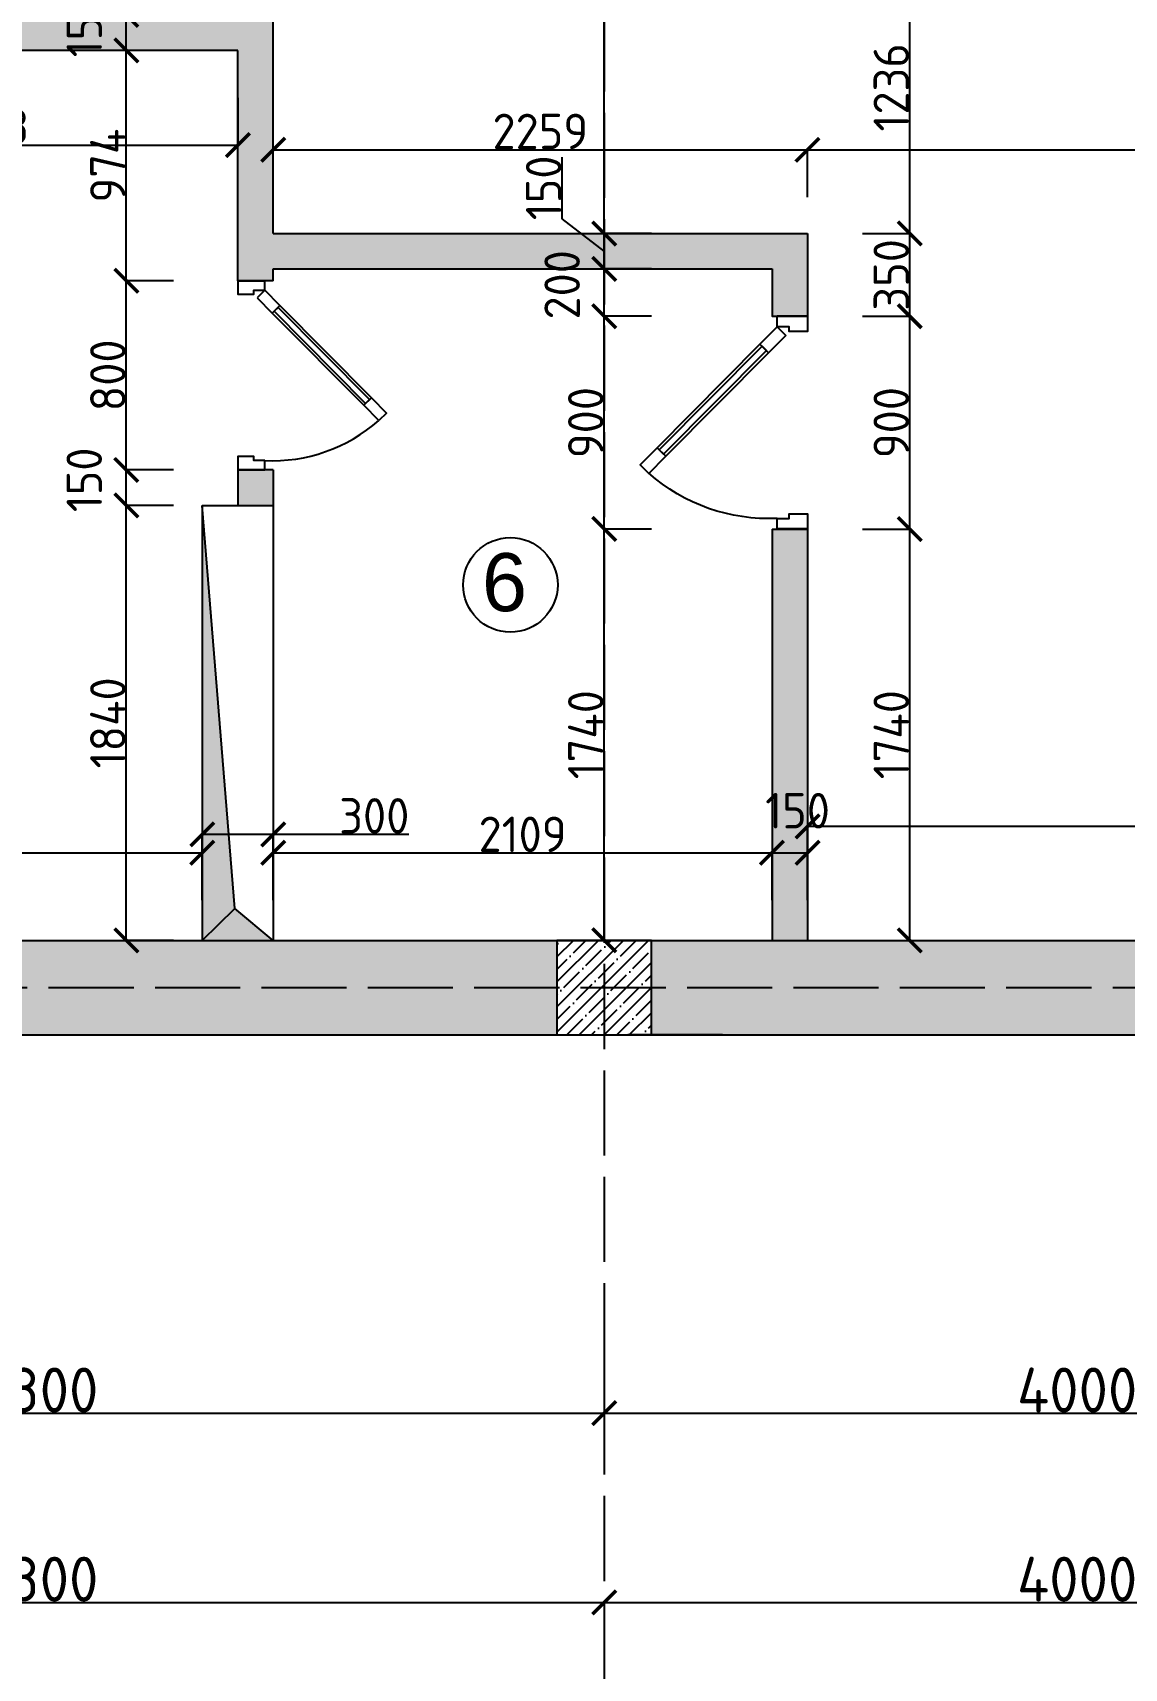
# Model space of a CAD drawing. Header units: millimetres. Extents: x -178199094 to 13669908, y -30538122 to 6091408.
# Drawn here: x 6795422 to 6800038, y 360551 to 367469 of the extents above; entities that cross this region are included whole.
import ezdxf

# ---------------------------------------------------------------- set-up
doc = ezdxf.new("R2010")
doc.units = ezdxf.units.MM
doc.linetypes.add('ACAD_ISO02W100', pattern=[15, 12, -3])
for name, color, linetype in [('0_Rəng_Yaşıllıqlar', 7, 'Continuous'), ('Plan 1', 7, 'Continuous'), ('Plan 2', 7, 'Continuous')]:
    doc.layers.add(name, color=color, linetype=linetype)
doc.styles.add('gost', font='GOST Common.ttf')
doc.styles.get("Standard").update_dxf_attribs({"font": 'arial.ttf'})
doc.dimstyles.new('Copy of GOST', dxfattribs={"dimtxt": 150, "dimasz": 100, "dimexe": 0.18, "dimexo": 0.06, "dimgap": 3, "dimtad": 1, "dimdec": 0, "dimzin": 0, "dimdsep": 46, "dimtxsty": 'gost', "dimblk": 'ARCHTICK', "dimcen": 0.09, "dimclrt": 256, "dimadec": 0, "dimazin": 0, "dimtfac": 1, "dimtdec": 0, "dimtofl": 0, "dimtmove": 0, "dimatfit": 3, "dimldrblk": 'ARCHTICK', "dimfxl": 200, "dimfxlon": 1, "dimtolj": 1, "dimtzin": 0, "dimarcsym": 0})
doc.dimstyles.new('GOST', dxfattribs={"dimtxt": 190, "dimasz": 100, "dimexe": 0.18, "dimexo": 0.06, "dimgap": 3, "dimtad": 1, "dimdec": 0, "dimzin": 0, "dimdsep": 46, "dimtxsty": 'gost', "dimblk": 'ARCHTICK', "dimcen": 0.09, "dimclrt": 256, "dimadec": 0, "dimazin": 0, "dimtfac": 1, "dimtdec": 0, "dimtofl": 0, "dimtmove": 0, "dimatfit": 3, "dimldrblk": 'ARCHTICK', "dimfxl": 200, "dimfxlon": 1, "dimtolj": 1, "dimtzin": 0, "dimarcsym": 0})

# ---------------------------------------------------------------- blocks, each defined once
blk = doc.blocks.new('_ArchTick')
at = {"color": 0, "linetype": 'ByBlock', "const_width": 0.15}
blk.add_lwpolyline([(-0.5, -0.5), (0.5, 0.5)], dxfattribs=at)
blk = doc.blocks.new('*D293')
at = {"color": 0, "lineweight": -2, "transparency": 16777216}
for p, q in [((6793039.1, 361829.8), (6793039.1, 361629.6)), ((6797838.9, 361829.8), (6797838.9, 361629.6)), ((6793039.1, 361629.8), (6797838.9, 361629.8))]:
    blk.add_line(p, q, dxfattribs=at)
at = {"layer": 'Defpoints', "color": 0, "transparency": 16777216}
for p in [(6793039.1, 363429.8), (6797838.9, 363429.8), (6797838.9, 361629.8)]:
    blk.add_point(p, dxfattribs=at)
at = {"color": 0, "lineweight": -2, "transparency": 16777216, "xscale": 100, "yscale": 100, "zscale": 100, "rotation": 180}
blk.add_blockref('_ArchTick', (6793039.1, 361629.8), dxfattribs=at)
at = {"color": 0, "lineweight": -2, "transparency": 16777216, "xscale": 100, "yscale": 100, "zscale": 100}
blk.add_blockref('_ArchTick', (6797838.9, 361629.8), dxfattribs=at)
at = {"transparency": 16777216, "insert": (6795439, 361727.8), "char_height": 190, "attachment_point": 5, "style": 'gost'}
blk.add_mtext('\\A1;4800', dxfattribs=at)
blk = doc.blocks.new('*D294')
at = {"color": 0, "lineweight": -2, "transparency": 16777216}
for p, q in [((6797838.9, 361829.8), (6797838.9, 361629.6)), ((6801838.9, 361829.8), (6801838.9, 361629.6)), ((6797838.9, 361629.8), (6801838.9, 361629.8))]:
    blk.add_line(p, q, dxfattribs=at)
at = {"layer": 'Defpoints', "color": 0, "transparency": 16777216}
for p in [(6797838.9, 363429.8), (6801838.9, 363430.1), (6801838.9, 361629.8)]:
    blk.add_point(p, dxfattribs=at)
at = {"color": 0, "lineweight": -2, "transparency": 16777216, "xscale": 100, "yscale": 100, "zscale": 100, "rotation": 180}
blk.add_blockref('_ArchTick', (6797838.9, 361629.8), dxfattribs=at)
at = {"color": 0, "lineweight": -2, "transparency": 16777216, "xscale": 100, "yscale": 100, "zscale": 100}
blk.add_blockref('_ArchTick', (6801838.9, 361629.8), dxfattribs=at)
at = {"transparency": 16777216, "insert": (6799838.9, 361727.8), "char_height": 190, "attachment_point": 5, "style": 'gost'}
blk.add_mtext('\\A1;4000', dxfattribs=at)
blk = doc.blocks.new('*D282')
at = {"color": 0, "lineweight": -2, "transparency": 16777216}
for p, q in [((6793039.1, 361029.8), (6793039.1, 360829.6)), ((6793039.1, 360829.8), (6797838.9, 360829.8)), ((6797838.9, 360829.8), (6797838.9, 360830))]:
    blk.add_line(p, q, dxfattribs=at)
at = {"layer": 'Defpoints', "color": 0, "transparency": 16777216}
for p in [(6793039.1, 363429.8), (6797838.9, 360829.8), (6797838.9, 360829.8)]:
    blk.add_point(p, dxfattribs=at)
at = {"color": 0, "lineweight": -2, "transparency": 16777216, "xscale": 100, "yscale": 100, "zscale": 100, "rotation": 180}
blk.add_blockref('_ArchTick', (6793039.1, 360829.8), dxfattribs=at)
at = {"color": 0, "lineweight": -2, "transparency": 16777216, "xscale": 100, "yscale": 100, "zscale": 100}
blk.add_blockref('_ArchTick', (6797838.9, 360829.8), dxfattribs=at)
at = {"transparency": 16777216, "insert": (6795439, 360927.8), "char_height": 190, "attachment_point": 5, "style": 'gost'}
blk.add_mtext('\\A1;4800', dxfattribs=at)
blk = doc.blocks.new('*D283')
at = {"color": 0, "lineweight": -2, "transparency": 16777216}
for p, q in [((6797838.9, 360829.8), (6797838.9, 360830)), ((6797838.9, 360829.8), (6801838.9, 360829.8)), ((6801838.9, 360829.8), (6801838.9, 360830))]:
    blk.add_line(p, q, dxfattribs=at)
at = {"layer": 'Defpoints', "color": 0, "transparency": 16777216}
for p in [(6797838.9, 360829.8), (6801838.9, 360829.8), (6801838.9, 360829.8)]:
    blk.add_point(p, dxfattribs=at)
at = {"color": 0, "lineweight": -2, "transparency": 16777216, "xscale": 100, "yscale": 100, "zscale": 100, "rotation": 180}
blk.add_blockref('_ArchTick', (6797838.9, 360829.8), dxfattribs=at)
at = {"color": 0, "lineweight": -2, "transparency": 16777216, "xscale": 100, "yscale": 100, "zscale": 100}
blk.add_blockref('_ArchTick', (6801838.9, 360829.8), dxfattribs=at)
at = {"transparency": 16777216, "insert": (6799838.9, 360927.8), "char_height": 190, "attachment_point": 5, "style": 'gost'}
blk.add_mtext('\\A1;4000', dxfattribs=at)
blk = doc.blocks.new('*D296')
at = {"color": 0, "lineweight": -2, "transparency": 16777216}
for p, q in [((6791039.1, 360229.8), (6791039.1, 360029.6)), ((6803938.9, 360229.8), (6803938.9, 360029.6)), ((6791039.1, 360029.8), (6803938.9, 360029.8))]:
    blk.add_line(p, q, dxfattribs=at)
at = {"layer": 'Defpoints', "color": 0, "transparency": 16777216}
for p in [(6791039.1, 363429.8), (6803938.9, 363429.8), (6803938.9, 360029.8)]:
    blk.add_point(p, dxfattribs=at)
at = {"color": 0, "lineweight": -2, "transparency": 16777216, "xscale": 100, "yscale": 100, "zscale": 100, "rotation": 180}
blk.add_blockref('_ArchTick', (6791039.1, 360029.8), dxfattribs=at)
at = {"color": 0, "lineweight": -2, "transparency": 16777216, "xscale": 100, "yscale": 100, "zscale": 100}
blk.add_blockref('_ArchTick', (6803938.9, 360029.8), dxfattribs=at)
at = {"transparency": 16777216, "insert": (6797489, 360127.8), "char_height": 190, "attachment_point": 5, "style": 'gost'}
blk.add_mtext('\\A1;12900', dxfattribs=at)
blk = doc.blocks.new('A$C3C032968')
for p, q in [((0, 0), (0, 100)), ((0, 100), (0, 0)), ((700, 0), (700, 100)), ((700, 0), (700, 100))]:
    blk.add_line(p, q)
for points in [[(517.5, 522.4), (460.7, 466.1), (432.5, 494.5), (489.3, 550.8)], [(120, 128), (460.7, 466.1), (432.5, 494.5), (91.8, 156.4)], [(112.9, 135.1), (453.6, 473.2), (439.5, 487.4), (98.8, 149.3)], [(63.2, 71.6), (120, 128), (91.8, 156.4), (35, 100)], [(35, 100), (0, 100), (0, 0), (50, 0), (50, 50), (50, 60), (35, 60)], [(665, 100), (665, 60), (650, 60), (650, 50), (650, 0), (700, 0), (700, 100)]]:
    blk.add_lwpolyline(points, close=True)
blk.add_arc((72.4, 128.7), 593.3, 357.2313, 41.4937)
blk = doc.blocks.new('*D560')
at = {"color": 0, "lineweight": -2, "transparency": 16777216}
for p, q in [((6798698.5, 363911.6), (6798698.5, 364111.8)), ((6803888.9, 364111.6), (6798698.5, 364111.6)), ((6803888.9, 363911.6), (6803888.9, 364111.8))]:
    blk.add_line(p, q, dxfattribs=at)
at = {"layer": 'Defpoints', "color": 0, "transparency": 16777216}
for p in [(6798698.5, 364111.6), (6798698.5, 363629.8), (6803888.9, 363629.8)]:
    blk.add_point(p, dxfattribs=at)
at = {"color": 0, "lineweight": -2, "transparency": 16777216, "xscale": 100, "yscale": 100, "zscale": 100, "rotation": 180}
blk.add_blockref('_ArchTick', (6798698.5, 364111.6), dxfattribs=at)
at = {"color": 0, "lineweight": -2, "transparency": 16777216, "xscale": 100, "yscale": 100, "zscale": 100}
blk.add_blockref('_ArchTick', (6803888.9, 364111.6), dxfattribs=at)
at = {"transparency": 16777216, "insert": (6801293.7, 364189.6), "char_height": 150, "attachment_point": 5, "style": 'gost'}
blk.add_mtext('\\A1;5190', dxfattribs=at)
blk = doc.blocks.new('*D561')
at = {"color": 0, "lineweight": -2, "transparency": 16777216}
for p, q in [((6798930.9, 365369.8), (6799131.1, 365369.8)), ((6799130.9, 363629.8), (6799130.9, 365369.8)), ((6798930.9, 363629.8), (6799131.1, 363629.8))]:
    blk.add_line(p, q, dxfattribs=at)
at = {"layer": 'Defpoints', "color": 0, "transparency": 16777216}
for p in [(6798698.5, 365369.8), (6799130.9, 365369.8), (6798698.5, 363629.8)]:
    blk.add_point(p, dxfattribs=at)
at = {"color": 0, "lineweight": -2, "transparency": 16777216, "xscale": 100, "yscale": 100, "zscale": 100}
for p, rotation in [((6799130.9, 365369.8), 90), ((6799130.9, 363629.8), 270)]:
    blk.add_blockref('_ArchTick', p, dxfattribs=dict(at, rotation=rotation))
at = {"transparency": 16777216, "insert": (6799052.9, 364499.8), "char_height": 150, "attachment_point": 5, "rotation": 90, "style": 'gost'}
blk.add_mtext('\\A1;1740', dxfattribs=at)
blk = doc.blocks.new('*D562')
at = {"color": 0, "lineweight": -2, "transparency": 16777216}
for p, q in [((6798930.9, 366269.8), (6799131.1, 366269.8)), ((6799130.9, 365369.8), (6799130.9, 366269.8)), ((6798930.9, 365369.8), (6799131.1, 365369.8))]:
    blk.add_line(p, q, dxfattribs=at)
at = {"layer": 'Defpoints', "color": 0, "transparency": 16777216}
for p in [(6798698.5, 366269.8), (6799130.9, 366269.8), (6798698.5, 365369.8)]:
    blk.add_point(p, dxfattribs=at)
at = {"color": 0, "lineweight": -2, "transparency": 16777216, "xscale": 100, "yscale": 100, "zscale": 100}
for p, rotation in [((6799130.9, 366269.8), 90), ((6799130.9, 365369.8), 270)]:
    blk.add_blockref('_ArchTick', p, dxfattribs=dict(at, rotation=rotation))
at = {"transparency": 16777216, "insert": (6799052.9, 365819.8), "char_height": 150, "attachment_point": 5, "rotation": 90, "style": 'gost'}
blk.add_mtext('\\A1;900', dxfattribs=at)
blk = doc.blocks.new('*D563')
at = {"color": 0, "lineweight": -2, "transparency": 16777216}
for p, q in [((6798930.9, 366619.8), (6799131.1, 366619.8)), ((6799130.9, 366269.8), (6799130.9, 366619.8)), ((6798930.9, 366269.8), (6799131.1, 366269.8))]:
    blk.add_line(p, q, dxfattribs=at)
at = {"layer": 'Defpoints', "color": 0, "transparency": 16777216}
for p in [(6798698.5, 366619.8), (6799130.9, 366619.8), (6798698.5, 366269.8)]:
    blk.add_point(p, dxfattribs=at)
at = {"color": 0, "lineweight": -2, "transparency": 16777216, "xscale": 100, "yscale": 100, "zscale": 100}
for p, rotation in [((6799130.9, 366619.8), 90), ((6799130.9, 366269.8), 270)]:
    blk.add_blockref('_ArchTick', p, dxfattribs=dict(at, rotation=rotation))
at = {"transparency": 16777216, "insert": (6799052.9, 366444.8), "char_height": 150, "attachment_point": 5, "rotation": 90, "style": 'gost'}
blk.add_mtext('\\A1;350', dxfattribs=at)
blk = doc.blocks.new('*D564')
at = {"color": 0, "lineweight": -2, "transparency": 16777216}
for p, q in [((6799130.7, 367856.1), (6799131.1, 367856.1)), ((6799130.9, 366619.8), (6799130.9, 367856.1)), ((6798930.9, 366619.8), (6799131.1, 366619.8))]:
    blk.add_line(p, q, dxfattribs=at)
at = {"layer": 'Defpoints', "color": 0, "transparency": 16777216}
for p in [(6799130.6, 367856.1), (6799130.9, 367856.1), (6798698.5, 366619.8)]:
    blk.add_point(p, dxfattribs=at)
at = {"color": 0, "lineweight": -2, "transparency": 16777216, "xscale": 100, "yscale": 100, "zscale": 100}
for p, rotation in [((6799130.9, 367856.1), 90), ((6799130.9, 366619.8), 270)]:
    blk.add_blockref('_ArchTick', p, dxfattribs=dict(at, rotation=rotation))
at = {"transparency": 16777216, "insert": (6799052.9, 367238), "char_height": 150, "attachment_point": 5, "rotation": 90, "style": 'gost'}
blk.add_mtext('\\A1;1236', dxfattribs=at)
blk = doc.blocks.new('*D566')
at = {"color": 0, "lineweight": -2, "transparency": 16777216}
for p, q in [((6796439.1, 366773.6), (6796439.1, 366973.8)), ((6796439.1, 366973.6), (6798698.5, 366973.6)), ((6798698.5, 366773.6), (6798698.5, 366973.8))]:
    blk.add_line(p, q, dxfattribs=at)
at = {"layer": 'Defpoints', "color": 0, "transparency": 16777216}
for p in [(6798698.5, 366973.6), (6796439.1, 366619.8), (6798698.5, 366619.8)]:
    blk.add_point(p, dxfattribs=at)
at = {"color": 0, "lineweight": -2, "transparency": 16777216, "xscale": 100, "yscale": 100, "zscale": 100, "rotation": 180}
blk.add_blockref('_ArchTick', (6796439.1, 366973.6), dxfattribs=at)
at = {"color": 0, "lineweight": -2, "transparency": 16777216, "xscale": 100, "yscale": 100, "zscale": 100}
blk.add_blockref('_ArchTick', (6798698.5, 366973.6), dxfattribs=at)
at = {"transparency": 16777216, "insert": (6797568.8, 367051.6), "char_height": 150, "attachment_point": 5, "style": 'gost'}
blk.add_mtext('\\A1;2259', dxfattribs=at)
blk = doc.blocks.new('*D567')
at = {"color": 0, "lineweight": -2, "transparency": 16777216}
for p, q in [((6798698.5, 366773.6), (6798698.5, 366973.8)), ((6798698.5, 366973.6), (6803888.9, 366973.6)), ((6803888.9, 366973.6), (6803888.9, 366973.8))]:
    blk.add_line(p, q, dxfattribs=at)
at = {"layer": 'Defpoints', "color": 0, "transparency": 16777216}
for p in [(6803888.9, 366973.6), (6803888.9, 366973.6), (6798698.5, 366619.8)]:
    blk.add_point(p, dxfattribs=at)
at = {"color": 0, "lineweight": -2, "transparency": 16777216, "xscale": 100, "yscale": 100, "zscale": 100, "rotation": 180}
blk.add_blockref('_ArchTick', (6798698.5, 366973.6), dxfattribs=at)
at = {"color": 0, "lineweight": -2, "transparency": 16777216, "xscale": 100, "yscale": 100, "zscale": 100}
blk.add_blockref('_ArchTick', (6803888.9, 366973.6), dxfattribs=at)
at = {"transparency": 16777216, "insert": (6801293.7, 367051.6), "char_height": 150, "attachment_point": 5, "style": 'gost'}
blk.add_mtext('\\A1;5190', dxfattribs=at)
blk = doc.blocks.new('*D580')
at = {"color": 0, "lineweight": -2, "transparency": 16777216}
for p, q in [((6796017.8, 365469.8), (6795817.6, 365469.8)), ((6795817.8, 363629.8), (6795817.8, 365469.8)), ((6796017.8, 363629.8), (6795817.6, 363629.8))]:
    blk.add_line(p, q, dxfattribs=at)
at = {"layer": 'Defpoints', "color": 0, "transparency": 16777216}
for p in [(6795817.8, 365469.8), (6796139.1, 365469.8), (6796139.1, 363629.8)]:
    blk.add_point(p, dxfattribs=at)
at = {"color": 0, "lineweight": -2, "transparency": 16777216, "xscale": 100, "yscale": 100, "zscale": 100}
for p, rotation in [((6795817.8, 365469.8), 90), ((6795817.8, 363629.8), 270)]:
    blk.add_blockref('_ArchTick', p, dxfattribs=dict(at, rotation=rotation))
at = {"transparency": 16777216, "insert": (6795739.8, 364549.8), "char_height": 150, "attachment_point": 5, "rotation": 90, "style": 'gost'}
blk.add_mtext('\\A1;1840', dxfattribs=at)
blk = doc.blocks.new('*D581')
at = {"color": 0, "lineweight": -2, "transparency": 16777216}
for p, q in [((6796017.8, 365619.5), (6795817.6, 365619.5)), ((6795817.8, 365469.8), (6795817.8, 365619.5)), ((6796017.8, 365469.8), (6795817.6, 365469.8))]:
    blk.add_line(p, q, dxfattribs=at)
at = {"layer": 'Defpoints', "color": 0, "transparency": 16777216}
for p in [(6795817.8, 365619.5), (6796289, 365619.5), (6796139.1, 365469.8)]:
    blk.add_point(p, dxfattribs=at)
at = {"color": 0, "lineweight": -2, "transparency": 16777216, "xscale": 100, "yscale": 100, "zscale": 100}
for p, rotation in [((6795817.8, 365619.5), 90), ((6795817.8, 365469.8), 270)]:
    blk.add_blockref('_ArchTick', p, dxfattribs=dict(at, rotation=rotation))
at = {"transparency": 16777216, "insert": (6795639.8, 365577.7), "char_height": 150, "attachment_point": 5, "rotation": 90, "style": 'gost'}
blk.add_mtext('\\A1;150', dxfattribs=at)
blk = doc.blocks.new('*D582')
at = {"color": 0, "lineweight": -2, "transparency": 16777216}
for p, q in [((6796017.8, 366419.8), (6795817.6, 366419.8)), ((6795817.8, 365619.5), (6795817.8, 366419.8)), ((6796017.8, 365619.5), (6795817.6, 365619.5))]:
    blk.add_line(p, q, dxfattribs=at)
at = {"layer": 'Defpoints', "color": 0, "transparency": 16777216}
for p in [(6795817.8, 366419.8), (6796288.7, 366419.8), (6796289, 365619.5)]:
    blk.add_point(p, dxfattribs=at)
at = {"color": 0, "lineweight": -2, "transparency": 16777216, "xscale": 100, "yscale": 100, "zscale": 100}
for p, rotation in [((6795817.8, 366419.8), 90), ((6795817.8, 365619.5), 270)]:
    blk.add_blockref('_ArchTick', p, dxfattribs=dict(at, rotation=rotation))
at = {"transparency": 16777216, "insert": (6795739.8, 366019.7), "char_height": 150, "attachment_point": 5, "rotation": 90, "style": 'gost'}
blk.add_mtext('\\A1;800', dxfattribs=at)
blk = doc.blocks.new('*D583')
at = {"color": 0, "lineweight": -2, "transparency": 16777216}
for p, q in [((6796017.8, 367394.1), (6795817.6, 367394.1)), ((6795817.8, 366419.8), (6795817.8, 367394.1)), ((6796017.8, 366419.8), (6795817.6, 366419.8))]:
    blk.add_line(p, q, dxfattribs=at)
at = {"layer": 'Defpoints', "color": 0, "transparency": 16777216}
for p in [(6795817.8, 367394.1), (6796289, 367394.1), (6796288.7, 366419.8)]:
    blk.add_point(p, dxfattribs=at)
at = {"color": 0, "lineweight": -2, "transparency": 16777216, "xscale": 100, "yscale": 100, "zscale": 100}
for p, rotation in [((6795817.8, 367394.1), 90), ((6795817.8, 366419.8), 270)]:
    blk.add_blockref('_ArchTick', p, dxfattribs=dict(at, rotation=rotation))
at = {"transparency": 16777216, "insert": (6795739.8, 366906.9), "char_height": 150, "attachment_point": 5, "rotation": 90, "style": 'gost'}
blk.add_mtext('\\A1;974', dxfattribs=at)
blk = doc.blocks.new('*D584')
at = {"color": 0, "lineweight": -2, "transparency": 16777216}
for p, q in [((6796017.8, 367544.1), (6795817.6, 367544.1)), ((6795817.8, 367394.1), (6795817.8, 367544.1)), ((6796017.8, 367394.1), (6795817.6, 367394.1))]:
    blk.add_line(p, q, dxfattribs=at)
at = {"layer": 'Defpoints', "color": 0, "transparency": 16777216}
for p in [(6795817.8, 367544.1), (6796289, 367544.1), (6796289, 367394.1)]:
    blk.add_point(p, dxfattribs=at)
at = {"color": 0, "lineweight": -2, "transparency": 16777216, "xscale": 100, "yscale": 100, "zscale": 100}
for p, rotation in [((6795817.8, 367544.1), 90), ((6795817.8, 367394.1), 270)]:
    blk.add_blockref('_ArchTick', p, dxfattribs=dict(at, rotation=rotation))
at = {"transparency": 16777216, "insert": (6795639.8, 367502.1), "char_height": 150, "attachment_point": 5, "rotation": 90, "style": 'gost'}
blk.add_mtext('\\A1;150', dxfattribs=at)
blk = doc.blocks.new('*D585')
at = {"color": 0, "lineweight": -2, "transparency": 16777216}
for p, q in [((6794141, 367193.7), (6794141, 366993.5)), ((6796289.4, 367193.7), (6796289.4, 366993.5)), ((6794141, 366993.7), (6796289.4, 366993.7))]:
    blk.add_line(p, q, dxfattribs=at)
at = {"layer": 'Defpoints', "color": 0, "transparency": 16777216}
for p in [(6794141, 367394.1), (6796289.4, 367393.3), (6796289.4, 366993.7)]:
    blk.add_point(p, dxfattribs=at)
at = {"color": 0, "lineweight": -2, "transparency": 16777216, "xscale": 100, "yscale": 100, "zscale": 100, "rotation": 180}
blk.add_blockref('_ArchTick', (6794141, 366993.7), dxfattribs=at)
at = {"color": 0, "lineweight": -2, "transparency": 16777216, "xscale": 100, "yscale": 100, "zscale": 100}
blk.add_blockref('_ArchTick', (6796289.4, 366993.7), dxfattribs=at)
at = {"transparency": 16777216, "insert": (6795215.2, 367071.7), "char_height": 150, "attachment_point": 5, "style": 'gost'}
blk.add_mtext('\\A1;2148', dxfattribs=at)
blk = doc.blocks.new('*D586')
at = {"color": 0, "lineweight": -2, "transparency": 16777216}
for p, q in [((6798038.9, 365369.8), (6797838.7, 365369.8)), ((6797838.9, 363629.8), (6797838.9, 365369.8)), ((6798038.9, 363629.8), (6797838.7, 363629.8))]:
    blk.add_line(p, q, dxfattribs=at)
at = {"layer": 'Defpoints', "color": 0, "transparency": 16777216}
for p in [(6797838.9, 365369.8), (6798548.5, 365369.8), (6798548.5, 363629.8)]:
    blk.add_point(p, dxfattribs=at)
at = {"color": 0, "lineweight": -2, "transparency": 16777216, "xscale": 100, "yscale": 100, "zscale": 100}
for p, rotation in [((6797838.9, 365369.8), 90), ((6797838.9, 363629.8), 270)]:
    blk.add_blockref('_ArchTick', p, dxfattribs=dict(at, rotation=rotation))
at = {"transparency": 16777216, "insert": (6797760.9, 364499.8), "char_height": 150, "attachment_point": 5, "rotation": 90, "style": 'gost'}
blk.add_mtext('\\A1;1740', dxfattribs=at)
blk = doc.blocks.new('*D587')
at = {"color": 0, "lineweight": -2, "transparency": 16777216}
for p, q in [((6798038.9, 366269.8), (6797838.7, 366269.8)), ((6797838.9, 365369.8), (6797838.9, 366269.8)), ((6798038.9, 365369.8), (6797838.7, 365369.8))]:
    blk.add_line(p, q, dxfattribs=at)
at = {"layer": 'Defpoints', "color": 0, "transparency": 16777216}
for p in [(6797838.9, 366269.8), (6798548.5, 366269.8), (6798548.5, 365369.8)]:
    blk.add_point(p, dxfattribs=at)
at = {"color": 0, "lineweight": -2, "transparency": 16777216, "xscale": 100, "yscale": 100, "zscale": 100}
for p, rotation in [((6797838.9, 366269.8), 90), ((6797838.9, 365369.8), 270)]:
    blk.add_blockref('_ArchTick', p, dxfattribs=dict(at, rotation=rotation))
at = {"transparency": 16777216, "insert": (6797760.9, 365819.8), "char_height": 150, "attachment_point": 5, "rotation": 90, "style": 'gost'}
blk.add_mtext('\\A1;900', dxfattribs=at)
blk = doc.blocks.new('*D588')
at = {"color": 0, "lineweight": -2, "transparency": 16777216}
for p, q in [((6798038.9, 366469.8), (6797838.7, 366469.8)), ((6797838.9, 366269.8), (6797838.9, 366469.8)), ((6798038.9, 366269.8), (6797838.7, 366269.8))]:
    blk.add_line(p, q, dxfattribs=at)
at = {"layer": 'Defpoints', "color": 0, "transparency": 16777216}
for p in [(6797838.9, 366469.8), (6798548.5, 366469.8), (6798548.5, 366269.8)]:
    blk.add_point(p, dxfattribs=at)
at = {"color": 0, "lineweight": -2, "transparency": 16777216, "xscale": 100, "yscale": 100, "zscale": 100}
for p, rotation in [((6797838.9, 366469.8), 90), ((6797838.9, 366269.8), 270)]:
    blk.add_blockref('_ArchTick', p, dxfattribs=dict(at, rotation=rotation))
at = {"transparency": 16777216, "insert": (6797660.9, 366402.8), "char_height": 150, "attachment_point": 5, "rotation": 90, "style": 'gost'}
blk.add_mtext('\\A1;200', dxfattribs=at)
blk = doc.blocks.new('*D589')
at = {"color": 0, "lineweight": -2, "transparency": 16777216}
for p, q in [((6797660.9, 366682.3), (6797660.9, 366943.3)), ((6797838.9, 366544.8), (6797660.9, 366682.3)), ((6798038.9, 366619.8), (6797838.7, 366619.8)), ((6797838.9, 366469.8), (6797838.9, 366619.8)), ((6798038.9, 366469.8), (6797838.7, 366469.8))]:
    blk.add_line(p, q, dxfattribs=at)
at = {"layer": 'Defpoints', "color": 0, "transparency": 16777216}
for p in [(6797838.9, 366619.8), (6798698.5, 366619.8), (6798548.5, 366469.8)]:
    blk.add_point(p, dxfattribs=at)
at = {"color": 0, "lineweight": -2, "transparency": 16777216, "xscale": 100, "yscale": 100, "zscale": 100}
for p, rotation in [((6797838.9, 366619.8), 90), ((6797838.9, 366469.8), 270)]:
    blk.add_blockref('_ArchTick', p, dxfattribs=dict(at, rotation=rotation))
at = {"transparency": 16777216, "insert": (6797582.9, 366812.8), "char_height": 150, "attachment_point": 5, "rotation": 90, "style": 'gost'}
blk.add_mtext('\\A1;150', dxfattribs=at)
blk = doc.blocks.new('*D590')
at = {"color": 0, "lineweight": -2, "transparency": 16777216}
for p, q in [((6798038.9, 369629.8), (6797838.7, 369629.8)), ((6797838.9, 366619.8), (6797838.9, 369629.8)), ((6798038.9, 366619.8), (6797838.7, 366619.8))]:
    blk.add_line(p, q, dxfattribs=at)
at = {"layer": 'Defpoints', "color": 0, "transparency": 16777216}
for p in [(6797838.9, 369629.8), (6798039.1, 369629.8), (6798698.5, 366619.8)]:
    blk.add_point(p, dxfattribs=at)
at = {"color": 0, "lineweight": -2, "transparency": 16777216, "xscale": 100, "yscale": 100, "zscale": 100}
for p, rotation in [((6797838.9, 369629.8), 90), ((6797838.9, 366619.8), 270)]:
    blk.add_blockref('_ArchTick', p, dxfattribs=dict(at, rotation=rotation))
at = {"transparency": 16777216, "insert": (6797760.9, 368124.8), "char_height": 150, "attachment_point": 5, "rotation": 90, "style": 'gost'}
blk.add_mtext('\\A1;3010', dxfattribs=at)
blk = doc.blocks.new('*D596')
at = {"color": 0, "lineweight": -2, "transparency": 16777216}
for p, q in [((6794139.1, 363800.3), (6794139.1, 364000.5)), ((6794139.1, 364000.3), (6796139.1, 364000.3)), ((6796139.1, 363800.3), (6796139.1, 364000.5))]:
    blk.add_line(p, q, dxfattribs=at)
at = {"layer": 'Defpoints', "color": 0, "transparency": 16777216}
for p in [(6796139.1, 364000.3), (6794139.1, 363630.6), (6796139.1, 363629.8)]:
    blk.add_point(p, dxfattribs=at)
at = {"color": 0, "lineweight": -2, "transparency": 16777216, "xscale": 100, "yscale": 100, "zscale": 100, "rotation": 180}
blk.add_blockref('_ArchTick', (6794139.1, 364000.3), dxfattribs=at)
at = {"color": 0, "lineweight": -2, "transparency": 16777216, "xscale": 100, "yscale": 100, "zscale": 100}
blk.add_blockref('_ArchTick', (6796139.1, 364000.3), dxfattribs=at)
at = {"transparency": 16777216, "insert": (6795139.1, 364078.3), "char_height": 150, "attachment_point": 5, "style": 'gost'}
blk.add_mtext('\\A1;2000', dxfattribs=at)
blk = doc.blocks.new('*D597')
at = {"color": 0, "lineweight": -2, "transparency": 16777216}
for p, q in [((6796439.1, 363800.3), (6796439.1, 364000.5)), ((6796439.1, 364000.3), (6798548.5, 364000.3)), ((6798548.5, 363800.3), (6798548.5, 364000.5))]:
    blk.add_line(p, q, dxfattribs=at)
at = {"layer": 'Defpoints', "color": 0, "transparency": 16777216}
for p in [(6798548.5, 364000.3), (6796439.1, 363629.8), (6798548.5, 363629.8)]:
    blk.add_point(p, dxfattribs=at)
at = {"color": 0, "lineweight": -2, "transparency": 16777216, "xscale": 100, "yscale": 100, "zscale": 100, "rotation": 180}
blk.add_blockref('_ArchTick', (6796439.1, 364000.3), dxfattribs=at)
at = {"color": 0, "lineweight": -2, "transparency": 16777216, "xscale": 100, "yscale": 100, "zscale": 100}
blk.add_blockref('_ArchTick', (6798548.5, 364000.3), dxfattribs=at)
at = {"transparency": 16777216, "insert": (6797493.8, 364078.3), "char_height": 150, "attachment_point": 5, "style": 'gost'}
blk.add_mtext('\\A1;2109', dxfattribs=at)
blk = doc.blocks.new('*D598')
at = {"color": 0, "lineweight": -2, "transparency": 16777216}
for p, q in [((6798548.5, 363800.3), (6798548.5, 364000.5)), ((6798548.5, 364000.3), (6798698.5, 364000.3)), ((6798698.5, 363800.3), (6798698.5, 364000.5))]:
    blk.add_line(p, q, dxfattribs=at)
at = {"layer": 'Defpoints', "color": 0, "transparency": 16777216}
for p in [(6798698.5, 364000.3), (6798548.5, 363629.8), (6798698.5, 363629.8)]:
    blk.add_point(p, dxfattribs=at)
at = {"color": 0, "lineweight": -2, "transparency": 16777216, "xscale": 100, "yscale": 100, "zscale": 100, "rotation": 180}
blk.add_blockref('_ArchTick', (6798548.5, 364000.3), dxfattribs=at)
at = {"color": 0, "lineweight": -2, "transparency": 16777216, "xscale": 100, "yscale": 100, "zscale": 100}
blk.add_blockref('_ArchTick', (6798698.5, 364000.3), dxfattribs=at)
at = {"transparency": 16777216, "insert": (6798656.5, 364178.3), "char_height": 150, "attachment_point": 5, "style": 'gost'}
blk.add_mtext('\\A1;150', dxfattribs=at)
blk = doc.blocks.new('*D599')
at = {"color": 0, "lineweight": -2, "transparency": 16777216}
for p, q in [((6796139.1, 363878.5), (6796139.1, 364078.7)), ((6796139.1, 364078.5), (6796439.1, 364078.5)), ((6796439.1, 363878.5), (6796439.1, 364078.7)), ((6796439.1, 364078.5), (6797011.9, 364078.5))]:
    blk.add_line(p, q, dxfattribs=at)
at = {"layer": 'Defpoints', "color": 0, "transparency": 16777216}
for p in [(6796439.1, 364078.5), (6796139.1, 363629.8), (6796439.1, 363629.8)]:
    blk.add_point(p, dxfattribs=at)
at = {"color": 0, "lineweight": -2, "transparency": 16777216, "xscale": 100, "yscale": 100, "zscale": 100, "rotation": 180}
blk.add_blockref('_ArchTick', (6796139.1, 364078.5), dxfattribs=at)
at = {"color": 0, "lineweight": -2, "transparency": 16777216, "xscale": 100, "yscale": 100, "zscale": 100}
blk.add_blockref('_ArchTick', (6796439.1, 364078.5), dxfattribs=at)
at = {"transparency": 16777216, "insert": (6796866.4, 364156.5), "char_height": 150, "attachment_point": 5, "style": 'gost'}
blk.add_mtext('\\A1;300', dxfattribs=at)

msp = doc.modelspace()

# ---------------------------------------------------------------- hatches: boundary and pattern name
at = {"true_color": 0x636466, "transparency": 33554687}
h = msp.add_hatch(color=251, dxfattribs=at)
h.dxf.hatch_style = 1
h.paths.add_polyline_path([(6791439.11979, 373629.79132), (6791579.11979, 373629.79132), (6791579.11979, 373829.79132), (6791239.11979, 373829.79132), (6791239.11979, 373629.79132), (6791039.11979, 373629.79132), (6791039.11979, 373229.79132), (6791439.11979, 373229.79132)])
h.paths.add_polyline_path([(6791039.11979, 373629.79132), (6790839.11979, 373629.79132), (6790839.11979, 373229.79132), (6791039.11979, 373229.79132)])
h.paths.add_polyline_path([(6791579.11979, 374029.79132), (6791239.11979, 374029.79132), (6791239.11979, 373829.79132), (6791579.11979, 373829.79132)])
h.paths.add_polyline_path([(6792839.11979, 374029.79132), (6792539.11979, 374029.79132), (6792539.11979, 373829.79132), (6792839.11979, 373829.79132)])
h.paths.add_polyline_path([(6792839.11979, 373829.79132), (6792539.11979, 373829.79132), (6792539.11979, 373629.79132), (6792839.11979, 373629.79132)])
h.paths.add_polyline_path([(6801638.90942, 374029.79132), (6798038.90942, 374029.79132), (6798038.90942, 373829.79132), (6801638.90942, 373829.79132)])
h.paths.add_polyline_path([(6801638.90942, 373829.79132), (6798038.90942, 373829.79132), (6798038.90942, 373629.79132), (6801638.90942, 373629.79132)])
h.paths.add_polyline_path([(6803738.90942, 374029.79132), (6802038.90942, 374029.79132), (6802038.90942, 373829.79132), (6803738.90942, 373829.79132)])
h.paths.add_polyline_path([(6803738.90942, 373829.79132), (6802038.90942, 373829.79132), (6802038.90942, 373629.79132), (6803738.90942, 373629.79132)])
h.paths.add_polyline_path([(6792839.11979, 363429.79132), (6791239.11979, 363429.79132), (6791239.11979, 363229.79132), (6792839.11979, 363229.79132)])
h.paths.add_polyline_path([(6792839.11979, 363629.79132), (6791239.11979, 363629.79132), (6791239.11979, 363429.79132), (6792839.11979, 363429.79132)])
h.paths.add_polyline_path([(6797638.90942, 363629.79132), (6793239.11979, 363629.79132), (6793239.11979, 363429.79132), (6797638.90942, 363429.79132)])
h.paths.add_polyline_path([(6797638.90942, 363429.79132), (6793239.11979, 363429.79132), (6793239.11979, 363229.79132), (6797638.90942, 363229.79132)])
h.paths.add_polyline_path([(6801638.90942, 363629.79132), (6798038.90942, 363629.79132), (6798038.90942, 363429.79132), (6801638.90942, 363429.79132)])
h.paths.add_polyline_path([(6801638.90942, 363429.79132), (6798038.90942, 363429.79132), (6798038.90942, 363229.79132), (6801638.90942, 363229.79132)])
h.paths.add_polyline_path([(6803738.90942, 363629.79132), (6802038.90942, 363629.79132), (6802038.90942, 363429.79132), (6803738.90942, 363429.79132)])
h.paths.add_polyline_path([(6803738.90942, 363429.79132), (6802038.90942, 363429.79132), (6802038.90942, 363229.79132), (6803738.90942, 363229.79132)])
at = {"transparency": 33554687}
h = msp.add_hatch(color=7, dxfattribs=at)
h.dxf.hatch_style = 1
h.paths.add_polyline_path([(6796139.11979, 365469.79132), (6796139.11979, 363629.79132), (6796277.05657, 363764.3401)])
h.paths.add_polyline_path([(6796277.05657, 363764.3401), (6796139.11979, 363629.79132), (6796439.11979, 363629.79132)])
h = msp.add_hatch(dxfattribs=at)
h.set_pattern_fill('ANSI35', color=1, scale=300)
h.set_pattern_definition([(45, (6739517.73, 340228.76), (-53.03301, 53.03301), []), (45, (6739570.76, 340228.76), (-53.03301, 53.03301), [93.75, -18.75, 0, -18.75])])
h.paths.add_polyline_path([(6798038.90942, 363629.79132), (6797638.90942, 363629.79132), (6797638.90942, 363229.79132), (6798038.90942, 363229.79132)])
at = {"layer": '0_Rəng_Yaşıllıqlar', "true_color": 0x636466, "transparency": 33554687}
h = msp.add_hatch(color=251, dxfattribs=at)
h.dxf.hatch_style = 1
h.paths.add_polyline_path([(6793539.11979, 373629.79132), (6793389.11979, 373629.79132), (6793389.11979, 371129.79132), (6793238.63988, 371129.79132), (6793039.11979, 371129.79132), (6793039.11979, 370979.79132), (6793539.11979, 370979.79132)])
h.paths.add_polyline_path([(6796439.03848, 367856.1413), (6796289.03848, 367856.1413), (6796289.03848, 367544.09585), (6793238.63988, 367544.09585), (6793238.63988, 369629.79132), (6793139.11979, 369629.79132), (6793088.63988, 369629.79132), (6793088.63988, 367544.09585), (6793088.63988, 367394.09585), (6793990.57897, 367394.09585), (6793990.50144, 367194.09587), (6794140.50143, 367194.03772), (6794140.50143, 367194.03773), (6794026.17981, 367194.03773), (6794026.17981, 367154.02516), (6794071.90846, 367154.02516), (6794071.90846, 367136.87691), (6794083.34062, 367136.87691), (6794140.50143, 367136.87691), (6794140.50143, 367194.03772), (6794026.17981, 367194.08204), (6794026.17981, 367194.03773), (6794140.50143, 367194.03773), (6794140.57898, 367394.09585), (6796289.03852, 367393.26303), (6796289.03852, 366419.79143), (6796403.04836, 366419.79143), (6796439.1066, 366419.79132), (6796439.1066, 366469.79132), (6797838.90942, 366469.79132), (6797838.90942, 366619.79132), (6796439.0992, 366619.79132)])
h.paths.add_polyline_path([(6801637.63927, 369780.12683), (6798039.12001, 369779.89233), (6798039.12001, 369629.89232), (6801637.63927, 369630.12683)])
h.paths.add_polyline_path([(6797639.12001, 369779.86626), (6796489.11002, 369779.79132), (6796189.11979, 369779.79132), (6796189.11979, 369629.79132), (6796489.11979, 369629.79132), (6797639.12001, 369629.86626)])
h.paths.add_polyline_path([(6802638.90942, 369780.12683), (6802037.63927, 369780.12683), (6802037.63927, 369630.12683), (6802638.90942, 369630.12683)])
h.paths.add_polyline_path([(6803738.90942, 369780.12683), (6803538.90942, 369780.12683), (6803538.90942, 369630.12683), (6803738.90942, 369630.12683)])
h.paths.add_polyline_path([(6798698.45486, 365369.79132), (6798548.45486, 365369.79132), (6798548.45486, 365319.79132), (6798548.45486, 363629.79132), (6798698.45486, 363629.79132)])
h.paths.add_polyline_path([(6798698.45486, 366619.79132), (6797838.90942, 366619.79132), (6797838.90942, 366469.79132), (6798548.45486, 366469.79132), (6798548.45486, 366269.79132), (6798698.45486, 366269.79132)])
h.paths.add_polyline_path([(6794140.19132, 366394.03778), (6793990.19133, 366394.09593), (6793989.11978, 363629.79132), (6794139.11979, 363629.79132)])
h.paths.add_polyline_path([(6796439.10657, 365619.79132), (6796289.03848, 365619.79132), (6796289.11983, 365469.79132), (6796439.11979, 365469.79132)])
h.paths.add_polyline_path([(6793039.11979, 371129.79132), (6792839.11979, 371129.79132), (6792839.11979, 371029.79132), (6792839.11979, 370979.79132), (6792989.11979, 370979.79132), (6793039.11979, 370979.79132)])
h.paths.add_polyline_path([(6791739.11979, 369779.79132), (6791239.11979, 369779.79132), (6791239.11979, 369629.79132), (6791739.11979, 369629.79132)])
h.paths.add_polyline_path([(6792839.11979, 369779.79132), (6792639.11979, 369779.79132), (6792639.11979, 369629.79132), (6792839.11979, 369629.79132)])
h.paths.add_polyline_path([(6792989.11979, 370079.79132), (6792839.11979, 370079.79132), (6792839.11979, 370029.79132), (6792989.11979, 370029.79132)])

# ---------------------------------------------------------------- linework, layer by layer
at = {"color": 18, "true_color": 0x000000}
for p, q in [((6796139.11979, 365469.79132), (6796139.11979, 363629.79132)), ((6796139.11986, 365469.79132), (6796439.11979, 365469.79132)), ((6791239.11979, 363629.79132), (6803789.11979, 363629.79132))]:
    msp.add_line(p, q, dxfattribs=at)
at = {"color": 7}
for points in [[(6796439.0992, 366619.79132), (6796439.03848, 367856.1413)], [(6796289.03852, 366419.79132), (6796289.03852, 367394.09585)]]:
    msp.add_lwpolyline(points, dxfattribs=at)
at = {"color": 18, "true_color": 0x000000}
for points in [[(6796289.4427, 367393.26287), (6794140.98305, 367394.0957)], [(6796439.11979, 367394.09585), (6796439.11979, 367394.09585), (6796439.03848, 367394.09585)], [(6796439.0992, 366619.79132), (6798698.45486, 366619.79132)], [(6798698.45486, 366619.79132), (6798698.45486, 366269.79132)], [(6796439.10657, 366469.79132), (6798548.45486, 366469.79132)], [(6796439.1066, 366419.79132), (6796439.1066, 366469.79132)], [(6798548.45486, 366469.79132), (6798548.45486, 366269.79132), (6798698.45486, 366269.79132)], [(6798548.45486, 366469.79132), (6798548.45486, 366269.79132)], [(6796439.10657, 366419.79132), (6796289.03848, 366419.79132)], [(6796439.10657, 365619.79132), (6796289.03848, 365619.79132)], [(6796289.03848, 365619.79132), (6796289.11983, 365469.79132)], [(6796439.10657, 365619.79132), (6796439.11979, 365469.79132)], [(6796139.11979, 363629.79132), (6796277.05657, 363764.3401), (6796139.11979, 365469.79132)], [(6796439.11981, 363629.79132), (6796277.05659, 363764.3401), (6796139.11979, 365469.79132)], [(6796439.11979, 365469.79132), (6796439.11979, 363629.79132)], [(6798548.45486, 365369.79132), (6798548.45486, 365319.79132)], [(6798548.45486, 365369.79132), (6798698.45486, 365369.79132)], [(6798698.45486, 365369.79132), (6798698.45486, 363629.79132)], [(6798548.45486, 365319.79132), (6798548.45486, 363629.79132)], [(6791239.11979, 363229.79132), (6804138.90942, 363229.79132)]]:
    msp.add_lwpolyline(points, dxfattribs=at)
msp.add_lwpolyline([(6797638.90942, 363229.79132), (6798038.90942, 363229.79132), (6798038.90942, 363629.79132), (6797638.90942, 363629.79132)], close=True)
at = {"color": 152, "true_color": 0x2776bb}
msp.add_lwpolyline([(6798338.90942, 363229.79132), (6797938.90942, 363229.79132)], dxfattribs=at)
at = {"layer": 'Plan 1', "color": 251, "linetype": 'ACAD_ISO02W100', "ltscale": 30, "true_color": 0x636466}
for p, q in [((6791039.11979, 361629.79132), (6803989.11979, 361629.79132)), ((6791039.11979, 360829.79132), (6803989.11979, 360829.79132))]:
    msp.add_line(p, q, dxfattribs=at)
for points in [[(6797838.90942, 377929.97132), (6797838.90942, 359329.97132)], [(6786939.11979, 363429.79132), (6808089.11979, 363429.79132)]]:
    msp.add_lwpolyline(points, dxfattribs=at)
at = {"layer": 'Plan 2'}
msp.add_circle((6797442.11244, 365133.45912), 200, dxfattribs=at)

# ---------------------------------------------------------------- block references
for p, xscale, yscale, zscale, rotation in [((6796288.72675, 366419.79145), 1.143216260648974, 1.143216260648974, 1.143216260648974, 270), ((6798698.45484, 366269.79134), -1.285561184712792, 1.285561184712792, 1.285561184712792, 90)]:
    msp.add_blockref('A$C3C032968', p, dxfattribs=dict(at, xscale=xscale, yscale=yscale, zscale=zscale, rotation=rotation))

# ---------------------------------------------------------------- texts
at = {"layer": 'Plan 2', "insert": (6797321.76351, 365267.56064), "char_height": 245.41227, "attachment_point": 1}
msp.add_mtext_dynamic_manual_height_columns('6', width=245.4122714, gutter_width=0.81804, heights=[0], dxfattribs=at)

# ---------------------------------------------------------------- dimensions: what is measured, and where the dimension line sits
at = {"color": 18, "true_color": 0x000000}
for base, p1, p2, picture, middle in [((6797838.90942, 369629.79132), (6798698.45486, 366619.79132), (6798039.12001, 369629.79132), '*D590', (6797760.90942, 368124.79132)), ((6799130.92275, 367856.1413), (6798698.45486, 366619.79132), (6799130.64209, 367856.1413), '*D564', (6799052.92275, 367237.96631)), ((6795817.75375, 367544.09585), (6796289.03852, 367394.09585), (6796289.03848, 367544.09585), '*D584', (6795639.75375, 367502.09585)), ((6795817.75375, 367394.09585), (6796288.72673, 366419.79143), (6796289.03852, 367394.09585), '*D583', (6795739.75375, 366906.94364)), ((6799130.92275, 366619.79132), (6798698.45486, 366269.79132), (6798698.45486, 366619.79132), '*D563', (6799052.92275, 366444.79132)), ((6797838.90942, 366469.79132), (6798548.45486, 366269.79132), (6798548.45486, 366469.79132), '*D588', (6797660.90942, 366402.79132)), ((6795817.75375, 366419.79143), (6796289.03862, 365619.54005), (6796288.72673, 366419.79143), '*D582', (6795739.75375, 366019.66574)), ((6797838.90942, 366269.79132), (6798548.45486, 365369.79132), (6798548.45486, 366269.79132), '*D587', (6797760.90942, 365819.79132)), ((6799130.92275, 366269.79132), (6798698.45486, 365369.79132), (6798698.45486, 366269.79132), '*D562', (6799052.92275, 365819.79132)), ((6795817.75382, 365619.54005), (6796139.11986, 365469.79132), (6796289.03862, 365619.54005), '*D581', (6795639.75382, 365577.66568))]:
    dim = msp.add_linear_dim(base=base, p1=p1, p2=p2, angle=90, dimstyle='Copy of GOST', override={"dimtmove": 1}, dxfattribs=at)
    dim.commit()
    dim.dimension.update_dxf_attribs({"geometry": picture, "text_midpoint": middle})
for base, p1, p2, dimstyle, picture, middle in [((6796289.4427, 366993.68109), (6794140.98305, 367394.0957), (6796289.4427, 367393.26287), 'Copy of GOST', '*D585', (6795215.21287, 367071.68109)), ((6798698.45486, 366973.61429), (6796439.0992, 366619.79132), (6798698.45486, 366619.79132), 'Copy of GOST', '*D566', (6797568.77703, 367051.61429)), ((6798698.45486, 364111.64331), (6803888.90942, 363629.79132), (6798698.45486, 363629.79132), 'Copy of GOST', '*D560', (6801293.68214, 364189.64331)), ((6803938.90942, 360029.79132), (6791039.11979, 363429.79132), (6803938.90942, 363429.79132), 'GOST', '*D296', (6797489.0146, 360127.79132))]:
    dim = msp.add_linear_dim(base=base, p1=p1, p2=p2, dimstyle=dimstyle, dxfattribs=at)
    dim.commit()
    dim.dimension.update_dxf_attribs({"geometry": picture, "text_midpoint": middle})
for base, p1, p2, dimstyle, picture, middle in [((6803888.90942, 366973.61429), (6798698.45486, 366619.79132), (6803888.90942, 366973.61429), 'Copy of GOST', '*D567', (6801293.68214, 367051.61429)), ((6798698.45486, 364000.34578), (6798548.45486, 363629.79132), (6798698.45486, 363629.79132), 'Copy of GOST', '*D598', (6798656.45486, 364178.34578)), ((6796139.11979, 364000.34578), (6794139.12009, 363630.56659), (6796139.11979, 363629.79132), 'Copy of GOST', '*D596', (6795139.11994, 364078.34578)), ((6798548.45486, 364000.34578), (6796439.11981, 363629.79132), (6798548.45486, 363629.79132), 'Copy of GOST', '*D597', (6797493.78734, 364078.34578)), ((6797838.90942, 361629.79132), (6793039.11979, 363429.79132), (6797838.90942, 363429.79132), 'GOST', '*D293', (6795439.0146, 361727.79132)), ((6797838.90942, 360829.79132), (6793039.11979, 363429.79132), (6797838.90942, 360829.79132), 'GOST', '*D282', (6795439.0146, 360927.79132)), ((6801838.90942, 361629.79132), (6797838.90942, 363429.79132), (6801838.90942, 363430.12683), 'GOST', '*D294', (6799838.90942, 361727.79132)), ((6801838.90942, 360829.79132), (6797838.90942, 360829.79132), (6801838.90942, 360829.79132), 'GOST', '*D283', (6799838.90942, 360927.79132))]:
    dim = msp.add_linear_dim(base=base, p1=p1, p2=p2, dimstyle=dimstyle, override={"dimtmove": 1}, dxfattribs=at)
    dim.commit()
    dim.dimension.update_dxf_attribs({"geometry": picture, "text_midpoint": middle})
dim = msp.add_linear_dim(base=(6797838.90942, 366619.79132), p1=(6798548.45486, 366469.79132), p2=(6798698.45486, 366619.79132), angle=90, dimstyle='Copy of GOST', override={"dimtmove": 1}, dxfattribs=at)
dim.commit()
dim.dimension.update_dxf_attribs({"geometry": '*D589', "text_midpoint": (6797660.90942, 366685.26768), "dimtype": 160})
for base, p1, p2, picture, middle in [((6795817.75375, 365469.79132), (6796139.11979, 363629.79132), (6796139.11979, 365469.79132), '*D580', (6795739.75375, 364549.79132)), ((6797838.90942, 365369.79132), (6798548.45486, 363629.79132), (6798548.45486, 365369.79132), '*D586', (6797760.90942, 364499.79132)), ((6799130.92275, 365369.79132), (6798698.45486, 363629.79132), (6798698.45486, 365369.79132), '*D561', (6799052.92275, 364499.79132))]:
    dim = msp.add_linear_dim(base=base, p1=p1, p2=p2, angle=90, dimstyle='Copy of GOST', dxfattribs=at)
    dim.commit()
    dim.dimension.update_dxf_attribs({"geometry": picture, "text_midpoint": middle})
dim = msp.add_linear_dim(base=(6796439.11981, 364078.52578), p1=(6796139.11979, 363629.79132), p2=(6796439.11981, 363629.79132), dimstyle='Copy of GOST', dxfattribs=at)
dim.commit()
dim.dimension.update_dxf_attribs({"geometry": '*D599', "text_midpoint": (6796866.38075, 364078.52578), "dimtype": 160})

doc.saveas('drawing.dxf')
